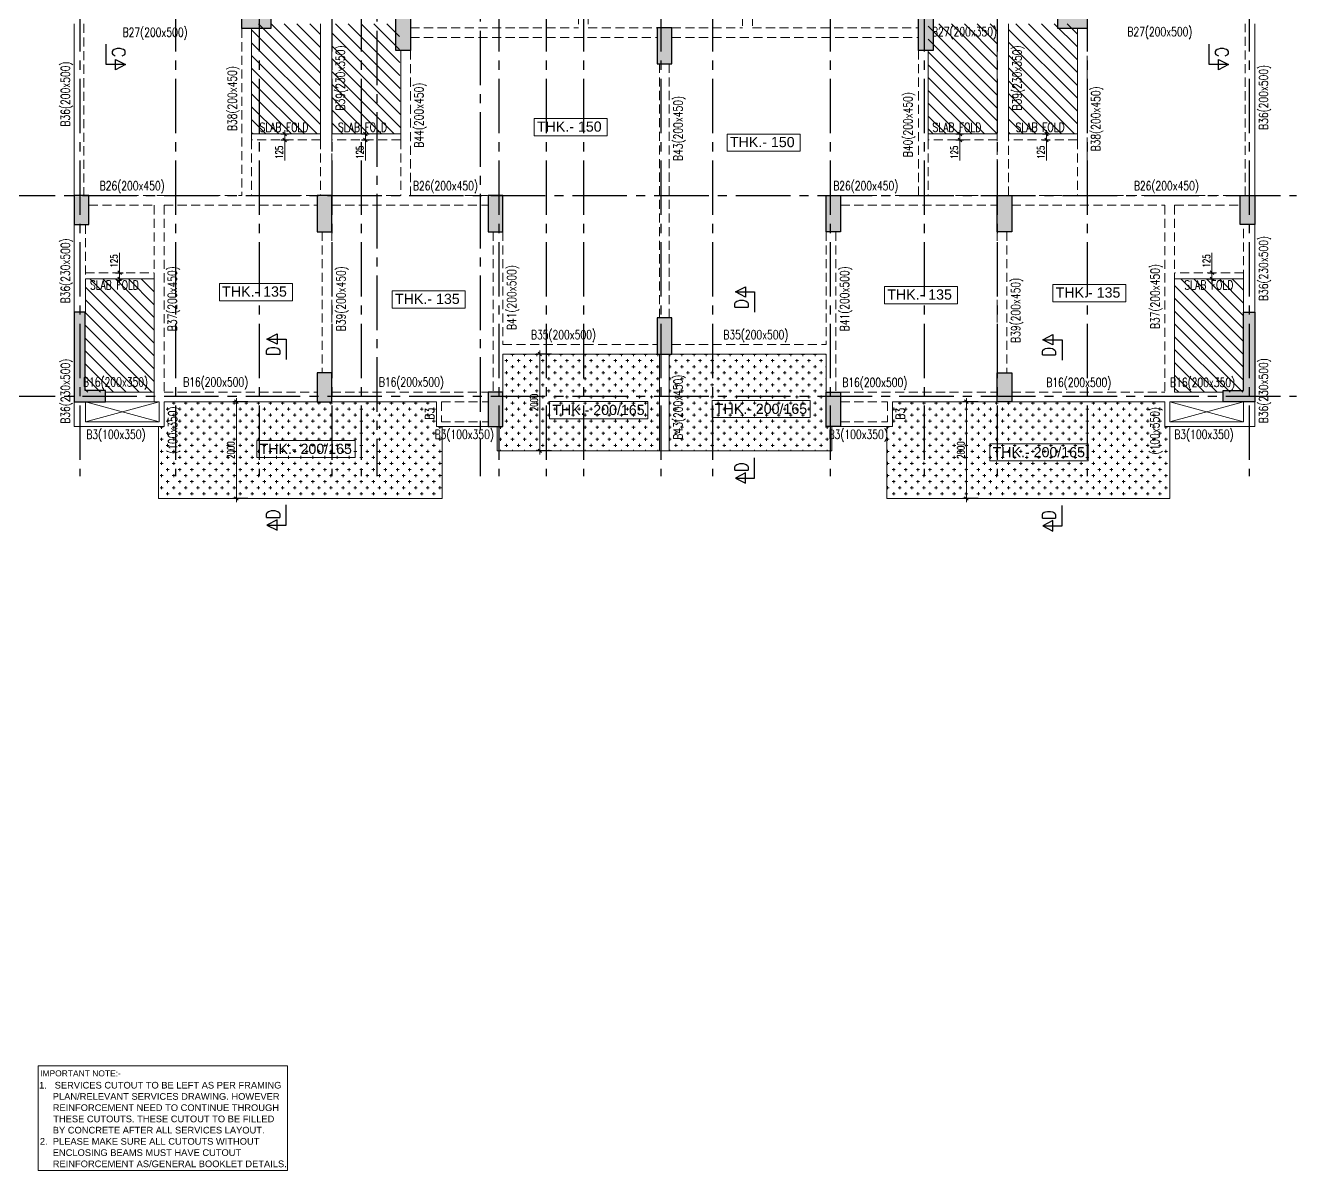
# Model space of a CAD drawing. Header units: millimetres. Extents: x 1255966 to 1543449, y 318653 to 465396.
# Drawn here: x 1416703 to 1442964, y 320204 to 343870 of the extents above; entities that cross this region are included whole.
import ezdxf

# ---------------------------------------------------------------- set-up
doc = ezdxf.new("R2010")
doc.units = ezdxf.units.MM
doc.header["$LTSCALE"] = 500
doc.header["$MEASUREMENT"] = 0
doc.header["$PDMODE"] = 34
doc.linetypes.add('HIDDEN', pattern=[0.375, 0.25, -0.125])
doc.linetypes.add('Site$0$CENTER2', pattern=[1.125, 0.75, -0.125, 0.125, -0.125])
doc.layers.get('Defpoints').update_dxf_attribs({"lineweight": 0})
for name, color, linetype in [('3BEAM NO', 6, 'Continuous'), ('GLASS', 5, 'Continuous'), ('GRID', 7, 'Continuous'), ('S-FRAMING PLAN', 4, 'Continuous'), ('sec', 31, 'Continuous'), ('T BEAM N', 3, 'Continuous'), ('TEXT-20', 3, 'Continuous'), ('TOWER AREA COLUMN.', 6, 'Continuous'), ('WINDOW', 5, 'Continuous')]:
    doc.layers.add(name, color=color, linetype=linetype)
for name, color, linetype, lineweight in [('BEAM N0.', 6, 'Continuous', 18), ('CALL', 1, 'Continuous', 18), ('CUT OUT', 1, 'Continuous', 13), ('dim-M', 1, 'Continuous', 15), ('HATCH', 1, 'Continuous', 5), ('TEXT', 7, 'Continuous', 13), ('TEXT 01', 3, 'Continuous', 15), ('TOWER AREA BEAM..', 3, 'Continuous', 20), ('TOWER COL HATCH', 253, 'Continuous', 20)]:
    doc.layers.add(name, color=color, linetype=linetype, lineweight=lineweight)
doc.layers.add('STAIR', color=7, linetype='Continuous', true_color=0x3f4f7f)
doc.styles.add('2MM', font='romans.shx', dxfattribs={"width": 0.7})
doc.styles.add('3mm', font='arial.ttf')
doc.styles.add('ABHI', font='arial.ttf')
doc.styles.add('ARIAL', font='arial.ttf')
doc.styles.add('RT', font='romant.shx', dxfattribs={"height": 8})
doc.styles.add('S-T', font='romans.shx')
doc.dimstyles.new('RAJESH', dxfattribs={"dimtxt": 200, "dimasz": 180, "dimexe": 100, "dimexo": 250, "dimgap": 50, "dimtad": 2, "dimdec": 0, "dimzin": 1, "dimdsep": 46, "dimtxsty": '2MM', "dimblk": 'OBLIQUE', "dimcen": 0, "dimdle": 100, "dimclrd": 1, "dimclre": 1, "dimclrt": 3, "dimadec": 0, "dimazin": 0, "dimtfac": 1, "dimtdec": 0, "dimtix": 1, "dimtmove": 2, "dimatfit": 3, "dimfxl": 1, "dimtolj": 1, "dimlwd": -1, "dimarcsym": 0})
pattern_1 = [(45, (-1381890.62, -304839.69), (-132.582521, 132.582521), [])]
pattern_2 = [(90, (-1381890.62, -304839.69), (-125, 125), [62.5, -187.5]), (180, (-1381859.37, -304808.44), (-125, -125), [62.5, -187.5])]

# ---------------------------------------------------------------- blocks, each defined once
blk = doc.blocks.new('A$Ca8bcdc7a')
at = {"layer": 'HATCH', "ltscale": 10}
h = blk.add_hatch(dxfattribs=at)
h.set_pattern_fill('ANSI31', color=1, scale=1500)
h.set_pattern_definition(pattern_1)
h.paths.add_polyline_path([(-11160, -13625), (-12585, -13625), (-12585, -15900), (-11160, -15900)])
h = blk.add_hatch(dxfattribs=at)
h.set_pattern_fill('ANSI31', color=1, scale=1500)
h.set_pattern_definition(pattern_1)
h.paths.add_polyline_path([(-9505, -13625), (-10930, -13625), (-10930, -14175), (-10930, -15900), (-9505, -15900)])
h = blk.add_hatch(dxfattribs=at)
h.set_pattern_fill('ANSI31', color=1, scale=1500)
h.set_pattern_definition(pattern_1)
h.paths.add_polyline_path([(2820, -14175), (2820, -13625), (1425, -13625), (1395, -15900), (2820, -15900)])
h = blk.add_hatch(dxfattribs=at)
h.set_pattern_fill('ANSI31', color=1, scale=1500)
h.set_pattern_definition(pattern_1)
h.paths.add_polyline_path([(4475, -13625), (3050, -13625), (3050, -15900), (4475, -15900)])
h = blk.add_hatch(dxfattribs=at)
h.set_pattern_fill('ANSI31', color=1, scale=1500)
h.set_pattern_definition(pattern_1)
h.paths.add_polyline_path([(-16020, -21235), (-14595, -21235), (-14595, -18895), (-16020, -18895)])
h = blk.add_hatch(dxfattribs=at)
h.set_pattern_fill('ANSI31', color=1, scale=1500)
h.set_pattern_definition(pattern_1)
h.paths.add_polyline_path([(7910, -18895), (6485, -18895), (6485, -21235), (7910, -21235)])
h = blk.add_hatch(dxfattribs=at)
h.set_pattern_fill('CROSS', color=1, scale=500, angle=90)
h.set_pattern_definition(pattern_2)
h.paths.add_polyline_path([(-4155, -20450), (-4205, -20450), (-7395, -20450), (-7395, -21200), (-7395, -21950), (-7510, -21950), (-7510, -22450), (-4155, -22450)])
h = blk.add_hatch(dxfattribs=at)
h.set_pattern_fill('CROSS', color=1, scale=500, angle=90)
h.set_pattern_definition(pattern_2)
h.paths.add_polyline_path([(-715, -21235), (-715, -20450), (-3955, -20450), (-3955, -22450), (-600, -22450), (-600, -21950), (-715, -21950)])
h = blk.add_hatch(dxfattribs=at)
h.set_pattern_fill('CROSS', color=1, scale=500, angle=90)
h.set_pattern_definition(pattern_2)
h.paths.add_polyline_path([(-14395, -21435), (-14395, -21950), (-14495, -21950), (-14495, -23435), (-8650, -23435), (-8650, -21950), (-8765, -21950), (-8765, -21435), (-10930, -21435), (-11230, -21435)])
h = blk.add_hatch(dxfattribs=at)
h.set_pattern_fill('CROSS', color=1, scale=500, angle=90)
h.set_pattern_definition(pattern_2)
h.paths.add_polyline_path([(6400, -23435), (6400, -21950), (6285, -21950), (6285, -21435), (3120, -21435), (2820, -21435), (655, -21435), (655, -21950), (540, -21950), (540, -23435)])
at = {"layer": 'CUT OUT', "color": 1, "ltscale": 10}
for p, q in [((-16020, -21435), (-14495, -21850)), ((-14495, -21435), (-16020, -21850)), ((6385, -21435), (7910, -21850)), ((7910, -21435), (6385, -21850))]:
    blk.add_line(p, q, dxfattribs=at)
at = {"layer": 'S-FRAMING PLAN', "color": 3, "linetype": 'ByBlock', "lineweight": 20, "ltscale": 10}
for p, q in [((-16250, -17175), (-16250, -13625)), ((-11160, -15900), (-11160, -13625)), ((-10930, -15900), (-10930, -13625)), ((2820, -13625), (2820, -16025)), ((3050, -13625), (3050, -16025)), ((8140, -13625), (8140, -17175)), ((-12585, -13725), (-12585, -16025)), ((4475, -13725), (4475, -16025)), ((-9505, -14175), (-9505, -16025)), ((1395, -14175), (1395, -16025)), ((-12585, -15900), (-11160, -15900)), ((-10930, -15900), (-9505, -15900)), ((1395, -15900), (2820, -15900)), ((3050, -15900), (4475, -15900)), ((-16250, -19585), (-16250, -17775)), ((8140, -17775), (8140, -19585)), ((-16020, -18895), (-14595, -18895)), ((-16020, -19585), (-16020, -18895)), ((-14595, -18895), (-14595, -21235)), ((7910, -18895), (6485, -18895)), ((6485, -18895), (6485, -21435)), ((7910, -18895), (7910, -19585)), ((-4205, -20450), (-7395, -20450)), ((-7395, -20450), (-7395, -21235)), ((-4155, -22450), (-4155, -20450)), ((-3955, -22450), (-3955, -20450)), ((-715, -20450), (-3905, -20450)), ((-715, -20450), (-715, -21235)), ((-14595, -21235), (-15600, -21235)), ((7490, -21235), (6485, -21235)), ((-16250, -21950), (-16250, -21435)), ((-16020, -21850), (-16020, -21435)), ((-14495, -21435), (-15600, -21435)), ((-14495, -21435), (-14495, -21850)), ((-14395, -21435), (-14395, -21950)), ((-11230, -21435), (-14395, -21435)), ((-8765, -21435), (-10930, -21435)), ((-8765, -21435), (-8765, -21950)), ((655, -21435), (655, -21950)), ((2820, -21435), (655, -21435)), ((6285, -21435), (3120, -21435)), ((6285, -21435), (6285, -21950)), ((6385, -21435), (6385, -21850)), ((7490, -21435), (6385, -21435)), ((7910, -21435), (7910, -21850)), ((8140, -21435), (8140, -21950)), ((-14395, -21950), (-16250, -21950)), ((-14495, -21850), (-16020, -21850)), ((-7695, -21950), (-8765, -21950)), ((655, -21950), (-415, -21950)), ((8140, -21950), (6285, -21950)), ((7910, -21850), (6385, -21850))]:
    blk.add_line(p, q, dxfattribs=at)
for points in [[(-8650, -21950), (-8650, -23435), (-14495, -23435), (-14495, -21950)], [(-7510, -21950), (-7510, -22450), (-600, -22450), (-600, -21950)], [(540, -21950), (540, -23435), (6400, -23435), (6400, -21950)]]:
    blk.add_lwpolyline(points, dxfattribs=at)
at = {"layer": 'TOWER AREA BEAM..', "color": 3, "linetype": 'HIDDEN', "ltscale": 1.5}
for p, q in [((-5870, -11510), (-5870, -13705)), ((-5670, -11510), (-5670, -13705)), ((-2480, -11475), (-2480, -13705)), ((-2280, -11475), (-2280, -13705)), ((-16050, -17175), (-16050, -13625)), ((7940, -13625), (7940, -17175)), ((-12785, -13725), (-12785, -17175)), ((-5870, -13705), (-9305, -13705)), ((-4205, -13905), (-9305, -13905)), ((-4205, -13705), (-5670, -13705)), ((-2480, -13705), (-3905, -13705)), ((1195, -13905), (-3905, -13905)), ((1195, -13705), (-2280, -13705)), ((4675, -13725), (4675, -17175)), ((-9305, -14175), (-9305, -17175)), ((1195, -14175), (1195, -17175)), ((-4155, -19700), (-4155, -14455)), ((-3955, -19700), (-3955, -14455)), ((-11160, -17175), (-11160, -15900)), ((-10930, -17175), (-10930, -15900)), ((-12585, -16025), (-11160, -16025)), ((-12585, -16025), (-12585, -17175)), ((-10930, -16025), (-9505, -16025)), ((-9505, -16025), (-9505, -17175)), ((1395, -16025), (2820, -16025)), ((1395, -16025), (1395, -17175)), ((2820, -16025), (2820, -17175)), ((3050, -16025), (4475, -16025)), ((3050, -16025), (3050, -17175)), ((4475, -16025), (4475, -17175)), ((-12785, -17175), (-15950, -17175)), ((-11230, -17175), (-12585, -17175)), ((-9505, -17175), (-10930, -17175)), ((-7695, -17175), (-9305, -17175)), ((1195, -17175), (-415, -17175)), ((2820, -17175), (1395, -17175)), ((4475, -17175), (3120, -17175)), ((7840, -17175), (4675, -17175)), ((-14595, -17375), (-15950, -17375)), ((-14595, -17375), (-14595, -18895)), ((-14395, -17375), (-14395, -21235)), ((-11230, -17375), (-14395, -17375)), ((-7695, -17375), (-10930, -17375)), ((2820, -17375), (-415, -17375)), ((6285, -17375), (3120, -17375)), ((6285, -17375), (6285, -21235)), ((6485, -17375), (6485, -18895)), ((7840, -17375), (6485, -17375)), ((-16020, -18895), (-16020, -17775)), ((7910, -17775), (7910, -18895)), ((-11130, -17925), (-11130, -20835)), ((-10930, -17925), (-10930, -20835)), ((-7595, -17925), (-7595, -21235)), ((-7395, -17925), (-7395, -20250)), ((-715, -17925), (-715, -20250)), ((-515, -17925), (-515, -21235)), ((2820, -17925), (2820, -20835)), ((3020, -17925), (3020, -20835)), ((-16020, -18770), (-14595, -18770)), ((7910, -18770), (6485, -18770)), ((-4205, -20250), (-7395, -20250)), ((-715, -20250), (-3905, -20250)), ((-11230, -21235), (-14395, -21235)), ((-7695, -21235), (-10930, -21235)), ((2820, -21235), (-415, -21235)), ((6285, -21235), (3120, -21235)), ((-8665, -21435), (-8665, -21850)), ((-7695, -21435), (-8665, -21435)), ((555, -21435), (-415, -21435)), ((555, -21435), (555, -21850)), ((-7695, -21850), (-8665, -21850)), ((555, -21850), (-415, -21850))]:
    blk.add_line(p, q, dxfattribs=at)
blk = doc.blocks.new('EEE')
at = {"layer": 'GRID', "color": 16, "linetype": 'Site$0$CENTER2', "ltscale": 3}
for points in [[(1417825.6, 258923.2), (1417825.6, 223711.9)], [(1419800.6, 258923.2), (1419800.6, 223711.9)], [(1421530.6, 258923.2), (1421530.6, 223711.9)], [(1423030.6, 258923.2), (1423030.6, 223711.9)], [(1423635.6, 258923.2), (1423635.6, 223711.9)], [(1424487.3, 258923.2), (1423965.6, 258229.8), (1423965.6, 223711.9)], [(1425576.4, 258923.2), (1426098.1, 258229.8), (1426098.1, 223711.9)], [(1426480.6, 258923.2), (1426480.6, 223711.9)], [(1427460.6, 258923.2), (1427460.6, 223711.9)], [(1428230.6, 258923.2), (1428230.6, 223711.9)], [(1429830.6, 258923.2), (1429830.6, 223711.9)], [(1430895.6, 258923.2), (1430895.6, 223711.9)], [(1433330.6, 258923.2), (1433330.6, 223711.9)], [(1435270.6, 258923.2), (1435270.6, 223711.9)], [(1436780.6, 258923.2), (1436780.6, 223711.9)], [(1438635.6, 258923.2), (1438635.6, 223711.9)], [(1441985.6, 258923.2), (1441985.6, 223711.9)], [(1363880.9, 229508.8), (1442964.5, 229508.8)], [(1363880.9, 225363.8), (1442964.5, 225363.8)]]:
    blk.add_lwpolyline(points, dxfattribs=at)
blk = doc.blocks.new('_Oblique')
at = {"color": 0, "linetype": 'ByBlock', "lineweight": -2}
blk.add_line((-0.5, -0.5), (0.5, 0.5), dxfattribs=at)
blk = doc.blocks.new('*D89')
at = {"layer": 'Defpoints', "color": 0, "ltscale": 100, "transparency": 16777216}
for p in [(1437676, 341628), (1437676, 341503), (1437798, 341503)]:
    blk.add_point(p, dxfattribs=at)
at = {"layer": 'dim-M', "color": 1, "ltscale": 100, "transparency": 16777216}
for p, q in [((1437798, 341703), (1437798, 341428)), ((1437798, 341081), (1437798, 341503))]:
    blk.add_line(p, q, dxfattribs=at)
at = {"layer": 'dim-M', "color": 1, "lineweight": -2, "ltscale": 100, "transparency": 16777216}
for p, q in [((1437716, 341628), (1437873, 341628)), ((1437716, 341503), (1437873, 341503))]:
    blk.add_line(p, q, dxfattribs=at)
at = {"layer": 'dim-M', "color": 1, "ltscale": 100, "transparency": 16777216, "xscale": 75, "yscale": 75, "zscale": 75}
for p, rotation in [((1437798, 341628), 90), ((1437798, 341503), 270)]:
    blk.add_blockref('_Oblique', p, dxfattribs=dict(at, rotation=rotation))
at = {"layer": 'dim-M', "color": 3, "ltscale": 100, "transparency": 16777216, "insert": (1437683, 341249), "char_height": 150, "attachment_point": 5, "rotation": 90, "style": '2MM'}
blk.add_mtext('\\A1;125', dxfattribs=at)
blk = doc.blocks.new('*D90')
at = {"layer": 'Defpoints', "color": 0, "ltscale": 100, "transparency": 16777216}
for p in [(1435886, 341628), (1435886, 341503), (1436008, 341503)]:
    blk.add_point(p, dxfattribs=at)
at = {"layer": 'dim-M', "color": 1, "ltscale": 100, "transparency": 16777216}
for p, q in [((1436008, 341703), (1436008, 341428)), ((1436008, 341081), (1436008, 341503))]:
    blk.add_line(p, q, dxfattribs=at)
at = {"layer": 'dim-M', "color": 1, "lineweight": -2, "ltscale": 100, "transparency": 16777216}
for p, q in [((1435926, 341628), (1436083, 341628)), ((1435926, 341503), (1436083, 341503))]:
    blk.add_line(p, q, dxfattribs=at)
at = {"layer": 'dim-M', "color": 1, "ltscale": 100, "transparency": 16777216, "xscale": 75, "yscale": 75, "zscale": 75}
for p, rotation in [((1436008, 341628), 90), ((1436008, 341503), 270)]:
    blk.add_blockref('_Oblique', p, dxfattribs=dict(at, rotation=rotation))
at = {"layer": 'dim-M', "color": 3, "ltscale": 100, "transparency": 16777216, "insert": (1435893, 341249), "char_height": 150, "attachment_point": 5, "rotation": 90, "style": '2MM'}
blk.add_mtext('\\A1;125', dxfattribs=at)
blk = doc.blocks.new('*D91')
at = {"layer": 'Defpoints', "color": 0, "ltscale": 100, "transparency": 16777216}
for p in [(1423605, 341628), (1423605, 341503), (1423728, 341503)]:
    blk.add_point(p, dxfattribs=at)
at = {"layer": 'dim-M', "color": 1, "ltscale": 100, "transparency": 16777216}
for p, q in [((1423728, 341703), (1423728, 341428)), ((1423728, 341081), (1423728, 341503))]:
    blk.add_line(p, q, dxfattribs=at)
at = {"layer": 'dim-M', "color": 1, "lineweight": -2, "ltscale": 100, "transparency": 16777216}
for p, q in [((1423645, 341628), (1423803, 341628)), ((1423645, 341503), (1423803, 341503))]:
    blk.add_line(p, q, dxfattribs=at)
at = {"layer": 'dim-M', "color": 1, "ltscale": 100, "transparency": 16777216, "xscale": 75, "yscale": 75, "zscale": 75}
for p, rotation in [((1423728, 341628), 90), ((1423728, 341503), 270)]:
    blk.add_blockref('_Oblique', p, dxfattribs=dict(at, rotation=rotation))
at = {"layer": 'dim-M', "color": 3, "ltscale": 100, "transparency": 16777216, "insert": (1423613, 341248), "char_height": 150, "attachment_point": 5, "rotation": 90, "style": '2MM'}
blk.add_mtext('\\A1;125', dxfattribs=at)
blk = doc.blocks.new('*D84')
at = {"layer": 'Defpoints', "color": 0, "ltscale": 100, "transparency": 16777216}
for p in [(1421939, 341628), (1421939, 341503), (1422061, 341503)]:
    blk.add_point(p, dxfattribs=at)
at = {"layer": 'dim-M', "color": 1, "ltscale": 100, "transparency": 16777216}
for p, q in [((1422061, 341703), (1422061, 341428)), ((1422061, 341081), (1422061, 341503))]:
    blk.add_line(p, q, dxfattribs=at)
at = {"layer": 'dim-M', "color": 1, "lineweight": -2, "ltscale": 100, "transparency": 16777216}
for p, q in [((1421979, 341628), (1422136, 341628)), ((1421979, 341503), (1422136, 341503))]:
    blk.add_line(p, q, dxfattribs=at)
at = {"layer": 'dim-M', "color": 1, "ltscale": 100, "transparency": 16777216, "xscale": 75, "yscale": 75, "zscale": 75}
for p, rotation in [((1422061, 341628), 90), ((1422061, 341503), 270)]:
    blk.add_blockref('_Oblique', p, dxfattribs=dict(at, rotation=rotation))
at = {"layer": 'dim-M', "color": 3, "ltscale": 100, "transparency": 16777216, "insert": (1421946, 341248), "char_height": 150, "attachment_point": 5, "rotation": 90, "style": '2MM'}
blk.add_mtext('\\A1;125', dxfattribs=at)
blk = doc.blocks.new('*D86')
at = {"layer": 'Defpoints', "color": 0, "ltscale": 100, "transparency": 16777216}
for p in [(1441095, 338758), (1441095, 338633), (1441217, 338633)]:
    blk.add_point(p, dxfattribs=at)
at = {"layer": 'dim-M', "color": 1, "ltscale": 100, "transparency": 16777216}
for p, q in [((1441217, 339171), (1441217, 338758)), ((1441217, 338833), (1441217, 338558))]:
    blk.add_line(p, q, dxfattribs=at)
at = {"layer": 'dim-M', "color": 1, "lineweight": -2, "ltscale": 100, "transparency": 16777216}
for p, q in [((1441135, 338758), (1441292, 338758)), ((1441135, 338633), (1441292, 338633))]:
    blk.add_line(p, q, dxfattribs=at)
at = {"layer": 'dim-M', "color": 1, "ltscale": 100, "transparency": 16777216, "xscale": 75, "yscale": 75, "zscale": 75}
for p, rotation in [((1441217, 338758), 90), ((1441217, 338633), 270)]:
    blk.add_blockref('_Oblique', p, dxfattribs=dict(at, rotation=rotation))
at = {"layer": 'dim-M', "color": 3, "ltscale": 100, "transparency": 16777216, "insert": (1441102, 339003), "char_height": 150, "attachment_point": 5, "rotation": 90, "style": '2MM'}
blk.add_mtext('\\A1;125', dxfattribs=at)
blk = doc.blocks.new('*D87')
at = {"layer": 'Defpoints', "color": 0, "ltscale": 100, "transparency": 16777216}
for p in [(1418526, 338758), (1418526, 338633), (1418648, 338633)]:
    blk.add_point(p, dxfattribs=at)
at = {"layer": 'dim-M', "color": 1, "ltscale": 100, "transparency": 16777216}
for p, q in [((1418648, 339171), (1418648, 338758)), ((1418648, 338833), (1418648, 338558))]:
    blk.add_line(p, q, dxfattribs=at)
at = {"layer": 'dim-M', "color": 1, "lineweight": -2, "ltscale": 100, "transparency": 16777216}
for p, q in [((1418566, 338758), (1418723, 338758)), ((1418566, 338633), (1418723, 338633))]:
    blk.add_line(p, q, dxfattribs=at)
at = {"layer": 'dim-M', "color": 1, "ltscale": 100, "transparency": 16777216, "xscale": 75, "yscale": 75, "zscale": 75}
for p, rotation in [((1418648, 338758), 90), ((1418648, 338633), 270)]:
    blk.add_blockref('_Oblique', p, dxfattribs=dict(at, rotation=rotation))
at = {"layer": 'dim-M', "color": 3, "ltscale": 100, "transparency": 16777216, "insert": (1418533, 339003), "char_height": 150, "attachment_point": 5, "rotation": 90, "style": '2MM'}
blk.add_mtext('\\A1;125', dxfattribs=at)
blk = doc.blocks.new('3tgra')
at = {"layer": 'TOWER COL HATCH'}
h = blk.add_hatch(color=253, dxfattribs=at)
h.dxf.hatch_style = 1
h.paths.add_polyline_path([(1369706, 72417), (1369706, 72717), (1369106, 72717), (1369106, 72417)])
h = blk.add_hatch(color=253, dxfattribs=at)
h.dxf.hatch_style = 1
h.paths.add_polyline_path([(1372586, 72717), (1372286, 72717), (1372286, 71967), (1372586, 71967)])
h = blk.add_hatch(color=253, dxfattribs=at)
h.dxf.hatch_style = 1
h.paths.add_polyline_path([(1383386, 72717), (1383086, 72717), (1383086, 71967), (1383386, 71967)])
h = blk.add_hatch(color=253, dxfattribs=at)
h.dxf.hatch_style = 1
h.paths.add_polyline_path([(1386566, 72417), (1386566, 72717), (1385966, 72717), (1385966, 72417)])
h = blk.add_hatch(color=253, dxfattribs=at)
h.dxf.hatch_style = 1
h.paths.add_polyline_path([(1377686, 72437), (1377986, 72437), (1377986, 71687), (1377686, 71687)])
h = blk.add_hatch(color=253, dxfattribs=at)
h.dxf.hatch_style = 1
h.paths.add_polyline_path([(1365941, 68967), (1365641, 68967), (1365641, 68367), (1365941, 68367)])
h = blk.add_hatch(color=253, dxfattribs=at)
h.dxf.hatch_style = 1
h.paths.add_polyline_path([(1370961, 68967), (1370661, 68967), (1370661, 68217), (1370961, 68217)])
h = blk.add_hatch(color=253, dxfattribs=at)
h.dxf.hatch_style = 1
h.paths.add_polyline_path([(1374496, 68967), (1374196, 68967), (1374196, 68217), (1374496, 68217)])
h = blk.add_hatch(color=253, dxfattribs=at)
h.dxf.hatch_style = 1
h.paths.add_polyline_path([(1381176, 68967), (1381476, 68967), (1381476, 68217), (1381176, 68217)])
h = blk.add_hatch(color=253, dxfattribs=at)
h.dxf.hatch_style = 1
h.paths.add_polyline_path([(1384711, 68967), (1385011, 68967), (1385011, 68217), (1384711, 68217)])
h = blk.add_hatch(color=253, dxfattribs=at)
h.dxf.hatch_style = 1
h.paths.add_polyline_path([(1389731, 68967), (1390031, 68967), (1390031, 68367), (1389731, 68367)])
h = blk.add_hatch(color=253, dxfattribs=at)
h.dxf.hatch_style = 1
h.paths.add_polyline_path([(1365641, 66557), (1365641, 64707), (1366291, 64707), (1366291, 64937), (1365871, 64937), (1365871, 66557)])
h = blk.add_hatch(color=253, dxfattribs=at)
h.dxf.hatch_style = 1
h.paths.add_polyline_path([(1390031, 66557), (1390031, 64707), (1389381, 64707), (1389381, 64937), (1389801, 64937), (1389801, 66557)])
h = blk.add_hatch(color=253, dxfattribs=at)
h.dxf.hatch_style = 1
h.paths.add_polyline_path([(1377686, 66442), (1377986, 66442), (1377986, 65692), (1377686, 65692)])
h = blk.add_hatch(color=253, dxfattribs=at)
h.dxf.hatch_style = 1
h.paths.add_polyline_path([(1370961, 65307), (1370661, 65307), (1370661, 64707), (1370961, 64707)])
h = blk.add_hatch(color=253, dxfattribs=at)
h.dxf.hatch_style = 1
h.paths.add_polyline_path([(1384711, 65307), (1385011, 65307), (1385011, 64707), (1384711, 64707)])
h = blk.add_hatch(color=253, dxfattribs=at)
h.dxf.hatch_style = 1
h.paths.add_polyline_path([(1374496, 64907), (1374196, 64907), (1374196, 64192), (1374496, 64192)])
h = blk.add_hatch(color=253, dxfattribs=at)
h.dxf.hatch_style = 1
h.paths.add_polyline_path([(1381176, 64907), (1381476, 64907), (1381476, 64192), (1381176, 64192)])
at = {"layer": 'TOWER AREA COLUMN.', "color": 4}
for points in [[(1369706, 72417), (1369706, 72717), (1369106, 72717), (1369106, 72417)], [(1372586, 72717), (1372286, 72717), (1372286, 71967), (1372586, 71967)], [(1383386, 72717), (1383086, 72717), (1383086, 71967), (1383386, 71967)], [(1386566, 72417), (1386566, 72717), (1385966, 72717), (1385966, 72417)], [(1377686, 72437), (1377986, 72437), (1377986, 71687), (1377686, 71687)], [(1365941, 68967), (1365641, 68967), (1365641, 68367), (1365941, 68367)], [(1370961, 68967), (1370661, 68967), (1370661, 68217), (1370961, 68217)], [(1374496, 68967), (1374196, 68967), (1374196, 68217), (1374496, 68217)], [(1381176, 68967), (1381476, 68967), (1381476, 68217), (1381176, 68217)], [(1384711, 68967), (1385011, 68967), (1385011, 68217), (1384711, 68217)], [(1389731, 68967), (1390031, 68967), (1390031, 68367), (1389731, 68367)], [(1377686, 66442), (1377986, 66442), (1377986, 65692), (1377686, 65692)], [(1370961, 65307), (1370661, 65307), (1370661, 64707), (1370961, 64707)], [(1384711, 65307), (1385011, 65307), (1385011, 64707), (1384711, 64707)], [(1374496, 64907), (1374196, 64907), (1374196, 64192), (1374496, 64192)], [(1381176, 64907), (1381476, 64907), (1381476, 64192), (1381176, 64192)]]:
    blk.add_lwpolyline(points, close=True, dxfattribs=at)
for points in [[(1365641, 66557), (1365641, 64707), (1366291, 64707), (1366291, 64937), (1365871, 64937), (1365871, 66557), (1365641, 66557)], [(1390031, 66557), (1390031, 64707), (1389381, 64707), (1389381, 64937), (1389801, 64937), (1389801, 66557), (1390031, 66557)]]:
    blk.add_lwpolyline(points, dxfattribs=at)
blk = doc.blocks.new('*D489')
at = {"layer": 'Defpoints', "color": 0, "ltscale": 100, "transparency": 16777216}
for p in [(1436424, 336093), (1436144, 334093), (1436424, 334093)]:
    blk.add_point(p, dxfattribs=at)
at = {"layer": 'dim-M', "color": 1, "ltscale": 100, "transparency": 16777216}
blk.add_line((1436144, 336168), (1436144, 334018), dxfattribs=at)
at = {"layer": 'dim-M', "color": 1, "lineweight": -2, "ltscale": 100, "transparency": 16777216}
for p, q in [((1436384, 336093), (1436069, 336093)), ((1436384, 334093), (1436069, 334093))]:
    blk.add_line(p, q, dxfattribs=at)
at = {"layer": 'dim-M', "color": 1, "ltscale": 100, "transparency": 16777216, "xscale": 75, "yscale": 75, "zscale": 75}
for p, rotation in [((1436144, 336093), 90), ((1436144, 334093), 270)]:
    blk.add_blockref('_Oblique', p, dxfattribs=dict(at, rotation=rotation))
at = {"layer": 'dim-M', "color": 3, "ltscale": 100, "transparency": 16777216, "insert": (1436029, 335093), "char_height": 150, "attachment_point": 5, "rotation": 90, "style": '2MM'}
blk.add_mtext('\\A1;2000', dxfattribs=at)
blk = doc.blocks.new('*D490')
at = {"layer": 'Defpoints', "color": 0, "ltscale": 100, "transparency": 16777216}
for p in [(1427610, 337078), (1427330, 335078), (1427610, 335078)]:
    blk.add_point(p, dxfattribs=at)
at = {"layer": 'dim-M', "color": 1, "lineweight": -2, "ltscale": 100, "transparency": 16777216}
for p, q in [((1427570, 337078), (1427255, 337078)), ((1427570, 335078), (1427255, 335078))]:
    blk.add_line(p, q, dxfattribs=at)
at = {"layer": 'dim-M', "color": 1, "ltscale": 100, "transparency": 16777216}
blk.add_line((1427330, 337153), (1427330, 335003), dxfattribs=at)
at = {"layer": 'dim-M', "color": 1, "ltscale": 100, "transparency": 16777216, "xscale": 75, "yscale": 75, "zscale": 75}
for p, rotation in [((1427330, 337078), 90), ((1427330, 335078), 270)]:
    blk.add_blockref('_Oblique', p, dxfattribs=dict(at, rotation=rotation))
at = {"layer": 'dim-M', "color": 3, "ltscale": 100, "transparency": 16777216, "insert": (1427215, 336078), "char_height": 150, "attachment_point": 5, "rotation": 90, "style": '2MM'}
blk.add_mtext('\\A1;2000', dxfattribs=at)
blk = doc.blocks.new('*D491')
at = {"layer": 'Defpoints', "color": 0, "ltscale": 100, "transparency": 16777216}
for p in [(1421340, 336093), (1421060, 334093), (1421340, 334093)]:
    blk.add_point(p, dxfattribs=at)
at = {"layer": 'dim-M', "color": 1, "ltscale": 100, "transparency": 16777216}
blk.add_line((1421060, 336168), (1421060, 334018), dxfattribs=at)
at = {"layer": 'dim-M', "color": 1, "lineweight": -2, "ltscale": 100, "transparency": 16777216}
for p, q in [((1421300, 336093), (1420985, 336093)), ((1421300, 334093), (1420985, 334093))]:
    blk.add_line(p, q, dxfattribs=at)
at = {"layer": 'dim-M', "color": 1, "ltscale": 100, "transparency": 16777216, "xscale": 75, "yscale": 75, "zscale": 75}
for p, rotation in [((1421060, 336093), 90), ((1421060, 334093), 270)]:
    blk.add_blockref('_Oblique', p, dxfattribs=dict(at, rotation=rotation))
at = {"layer": 'dim-M', "color": 3, "ltscale": 100, "transparency": 16777216, "insert": (1420945, 335093), "char_height": 150, "attachment_point": 5, "rotation": 90, "style": '2MM'}
blk.add_mtext('\\A1;2000', dxfattribs=at)
blk = doc.blocks.new('A$C23cda4c2')
at = {"layer": 'CALL', "color": 7, "linetype": 'Continuous', "ltscale": 10}
blk.add_lwpolyline([(754, 0), (-754, 0), (-754, -355), (754, -355)], close=True, dxfattribs=at)
at = {"layer": 'TEXT 01', "color": 2, "linetype": 'Continuous', "style": 'ABHI'}
blk.add_text('THK.- 135', height=210, dxfattribs=at).set_placement((-697, -269, -4))

msp = doc.modelspace()

# ---------------------------------------------------------------- linework, layer by layer
at = {"layer": 'BEAM N0.'}
for p, q in [((1416964.5, 322370.2), (1422118.3, 322369.6)), ((1416964.5, 320204.2), (1416964.5, 322370.2)), ((1422118.3, 322369.6), (1422118.3, 320203.6)), ((1422118.3, 320203.6), (1416964.5, 320204.2))]:
    msp.add_line(p, q, dxfattribs=at)
at = {"layer": 'CALL', "color": 7, "linetype": 'Continuous', "ltscale": 10, "elevation": -0.2}
for points in [[(1428721.8, 341943.6), (1427213.6, 341943.6), (1427213.6, 341588.1), (1428721.8, 341588.1)], [(1432708.7, 341623.6), (1431200.6, 341623.6), (1431200.6, 341268.2), (1432708.7, 341268.2)]]:
    msp.add_lwpolyline(points, close=True, dxfattribs=at)
at = {"layer": 'CALL', "color": 7, "linetype": 'Continuous', "ltscale": 10}
for points in [[(1429560, 336098.1), (1427529.9, 336098.1), (1427529.9, 335742.6), (1429560, 335742.6)], [(1432918.2, 336121), (1430888.2, 336121), (1430888.2, 335765.6), (1432918.2, 335765.6)], [(1423511.9, 335293.8), (1421481.9, 335293.8), (1421481.9, 334938.3), (1423511.9, 334938.3)], [(1438657.8, 335225.1), (1436627.8, 335225.1), (1436627.8, 334869.7), (1438657.8, 334869.7)]]:
    msp.add_lwpolyline(points, close=True, dxfattribs=at)
at = {"layer": 'sec', "color": 4}
for points in [[(1418770.6, 343060.2), (1418371.7, 343060.2), (1418371.7, 343480.2)], [(1441560.1, 343060.2), (1441161.2, 343060.2), (1441161.2, 343480.2)], [(1418562, 342953), (1418562, 343167.3), (1418770.6, 343060.2), (1418562, 342953)], [(1441351.4, 342953), (1441351.4, 343167.3), (1441560.1, 343060.2), (1441351.4, 342953)], [(1431577.9, 338469.4), (1431577.9, 338255.1), (1431369.3, 338362.2), (1431577.9, 338469.4)], [(1431369.3, 338362.2), (1431768.2, 338362.2), (1431768.2, 337942.2)], [(1421901.2, 337496.3), (1421901.2, 337282), (1421692.5, 337389.1), (1421901.2, 337496.3)], [(1437928.3, 337481.6), (1437928.3, 337267.3), (1437719.6, 337374.4), (1437928.3, 337481.6)], [(1421692.5, 337389.1), (1422091.4, 337389.1), (1422091.4, 336969.1)], [(1437719.6, 337374.4), (1438118.5, 337374.4), (1438118.5, 336954.4)], [(1431369.3, 334516.3), (1431768.2, 334516.3), (1431768.2, 334936.3)], [(1431577.9, 334409.2), (1431577.9, 334623.5), (1431369.3, 334516.3), (1431577.9, 334409.2)], [(1421692.5, 333543.2), (1422091.4, 333543.2), (1422091.4, 333963.3)], [(1437719.6, 333528.5), (1438118.5, 333528.5), (1438118.5, 333948.5)], [(1421901.2, 333436.1), (1421901.2, 333650.4), (1421692.5, 333543.2), (1421901.2, 333436.1)], [(1437928.3, 333421.4), (1437928.3, 333635.7), (1437719.6, 333528.5), (1437928.3, 333421.4)]]:
    msp.add_lwpolyline(points, dxfattribs=at)

# ---------------------------------------------------------------- block references
at = {"layer": 'CUT OUT', "color": 4, "xscale": -1}
msp.add_blockref('3tgra', (2807741.3, 271386.2), dxfattribs=at)
at = {"layer": 'GLASS', "color": 4, "ltscale": 10, "xscale": -1}
msp.add_blockref('A$Ca8bcdc7a', (1425850.6, 357527.7), dxfattribs=at)
at = {"layer": 'GRID', "color": 4}
msp.add_blockref('EEE', (0, 110844.1), dxfattribs=at)
at = {"layer": 'STAIR', "color": 4, "ltscale": 10}
for p in [(1421463.8, 338533.9), (1425035.8, 338382.6), (1435203.8, 338472.3), (1438684.6, 338513.4)]:
    msp.add_blockref('A$C23cda4c2', p, dxfattribs=at)

# ---------------------------------------------------------------- texts
at = {"layer": '3BEAM NO', "color": 4, "lineweight": 0, "style": 'S-T', "width": 0.75}
for p in [(1421538.6, 341673.7, 2.2), (1423162, 341673.7, 2.2), (1435442, 341673.7, 2.2), (1437161, 341673.7, 2.2), (1418034.8, 338412.9, 2.2), (1440647.2, 338412.9, 2.2)]:
    msp.add_text('SLAB FOLD', height=185, dxfattribs=at).set_placement(p)
at = {"layer": 'T BEAM N', "color": 7, "lineweight": 0, "style": 'S-T', "width": 0.75}
for s, p in [('B27(200x500)', (1418710.3, 343635.7)), ('B27(200x350)', (1435431.9, 343647.9)), ('B27(200x500)', (1439468.5, 343647.9)), ('B26(200x450)', (1418237.2, 340463.5)), ('B26(200x450)', (1424707.8, 340463.5)), ('B26(200x450)', (1433391.4, 340463.5)), ('B26(200x450)', (1439602.7, 340463.5)), ('B35(200x500)', (1427146.4, 337386.4)), ('B35(200x500)', (1431120.9, 337386.4)), ('B16(200x350)', (1417892.5, 336407.9)), ('B16(200x500)', (1419961.4, 336407.9)), ('B16(200x500)', (1424004.3, 336407.9)), ('B16(200x500)', (1433577.9, 336399.5)), ('B16(200x500)', (1437792.6, 336399.5)), ('B16(200x350)', (1440351.1, 336399.5)), ('B3(100x350)', (1417959.8, 335325.7)), ('B3(100x350)', (1425156.8, 335325.7)), ('B3(100x350)', (1433295.7, 335325.7)), ('B3(100x350)', (1440439, 335325.7))]:
    msp.add_text(s, height=185, dxfattribs=at).set_placement(p)
for s, p in [('B39(230x350)', (1423303.4, 342111.9)), ('B39(230x350)', (1437283.4, 342111.9)), ('B36(200x500)', (1417620.7, 341779.5)), ('B38(200x450)', (1421066.9, 341685.1)), ('B36(200x500)', (1442373.4, 341710)), ('B44(200x450)', (1424924.4, 341343.2)), ('B40(200x450)', (1435026.2, 341146.9)), ('B38(200x450)', (1438908.4, 341266.1)), ('B43(200x450)', (1430278.4, 341068.3)), ('B36(230x500)', (1417620.7, 338125.1)), ('B36(230x500)', (1442373.4, 338173.9)), ('B37(200x450)', (1419829.1, 337549.3)), ('B39(200x450)', (1423315.1, 337549.3)), ('B41(200x500)', (1426840.3, 337572.4)), ('B41(200x500)', (1433718.4, 337547.8)), ('B37(200x450)', (1440133.8, 337594.3)), ('B39(200x450)', (1437253.4, 337308.4)), ('B36(230x500)', (1417620.7, 335637)), ('B36(230x500)', (1442373.4, 335648.1)), ('B43(200x450)', (1430278.4, 335309.6)), ('(100x350)', (1419838.8, 335014.3)), ('B3', (1425143.9, 335722.9)), ('B3', (1434869.1, 335722.9)), ('(100x350)', (1440129.5, 335002.7))]:
    msp.add_text(s, height=185, rotation=90, dxfattribs=at).set_placement(p)
at = {"layer": 'TEXT', "color": 3, "style": '3mm'}
for s, p in [('1.   SERVICES CUTOUT TO BE LEFT AS PER FRAMING', (1416985.5, 321899.1, 7.1)), ('PLAN/RELEVANT SERVICES DRAWING. HOWEVER', (1417267.3, 321666.9, 7.1)), ('REINFORCEMENT NEED TO CONTINUE THROUGH', (1417267, 321434.7, 7.1)), ('THESE CUTOUTS. THESE CUTOUT TO BE FILLED', (1417277.6, 321202.6, 7.1)), ('BY CONCRETE AFTER ALL SERVICES LAYOUT.', (1417268, 320970.4, 7.1)), ('2.  PLEASE MAKE SURE ALL CUTOUTS WITHOUT', (1417000.8, 320738.3, 7.1)), ('ENCLOSING BEAMS MUST HAVE CUTOUT', (1417266.9, 320506.1, 7.1)), ('REINFORCEMENT AS/GENERAL BOOKLET DETAILS.', (1417267, 320274, 7.1))]:
    msp.add_text(s, height=137.827, dxfattribs=at).set_placement(p)
at = {"layer": 'TEXT 01', "color": 2, "linetype": 'Continuous', "style": 'ABHI'}
for s, p in [('THK.- 150', (1427270.8, 341674.2, -4.7)), ('THK.- 150', (1431257.8, 341354.3, -4.7)), ('THK.- 200/165', (1427587.1, 335818.9, -4.5)), ('THK.- 200/165', (1430945.3, 335841.9, -4.5)), ('THK.- 200/165', (1421539.1, 335014.6, -4.5)), ('THK.- 200/165', (1436685, 334945.9, -4.5))]:
    msp.add_text(s, height=210, dxfattribs=at).set_placement(p)
at = {"layer": 'TEXT-20', "color": 4, "lineweight": 20, "ltscale": 0.2, "style": 'RT', "width": 0.85}
for s, rotation, p in [('C', 270, (1418494.4, 343420.7)), ('C', 270, (1441283.9, 343420.7)), ('D', 90, (1431634.1, 338011)), ('D', 90, (1421957.4, 337037.9)), ('D', 90, (1437984.5, 337023.2)), ('D', 90, (1431634.1, 334636.5)), ('D', 90, (1421957.4, 333663.5)), ('D', 90, (1437984.5, 333648.7))]:
    msp.add_text(s, height=272.2, rotation=rotation, dxfattribs=at).set_placement(p)
at = {"layer": 'WINDOW', "color": 4, "lineweight": 0, "style": 'ARIAL'}
msp.add_text('IMPORTANT NOTE:-', height=124.963, dxfattribs=at).set_placement((1417006.5, 322150, 7.1))

# ---------------------------------------------------------------- dimensions: what is measured, and where the dimension line sits
at = {"layer": 'dim-M', "ltscale": 100}
for base, p1, p2, picture, middle in [((1422061, 341502.9), (1421938.8, 341627.9), (1421938.8, 341502.9), '*D84', (1422018.6, 341248.5)), ((1423727.6, 341502.9), (1423605.4, 341627.9), (1423605.4, 341502.9), '*D91', (1423685.2, 341248.5)), ((1436008.2, 341503), (1435886, 341628), (1435886, 341503), '*D90', (1435965.8, 341248.5)), ((1437797.8, 341503), (1437675.6, 341628), (1437675.6, 341503), '*D89', (1437755.4, 341248.5)), ((1418647.8, 338632.9), (1418525.6, 338757.9), (1418525.6, 338632.9), '*D87', (1418524.5, 339003.4)), ((1441216.8, 338632.9), (1441094.5, 338757.9), (1441094.5, 338632.9), '*D86', (1441093.5, 339003.4)), ((1427329.8, 335077.9), (1427609.7, 337077.9), (1427609.7, 335077.9), '*D490', (1427329.8, 336077.9)), ((1421060.5, 334092.9), (1421340.4, 336092.9), (1421340.4, 334092.9), '*D491', (1421060.5, 335092.9)), ((1436144.4, 334092.9), (1436424.3, 336092.9), (1436424.3, 334092.9), '*D489', (1436144.4, 335092.9))]:
    dim = msp.add_linear_dim(base=base, p1=p1, p2=p2, angle=90, dimstyle='RAJESH', override={"dimtxt": 150, "dimasz": 75, "dimexe": 75, "dimexo": 40, "dimgap": 40, "dimdle": 75, "dimtmove": 1}, dxfattribs=at)
    dim.commit()
    dim.dimension.update_dxf_attribs({"geometry": picture, "text_midpoint": middle, "dimtype": 160})

doc.saveas('drawing.dxf')
